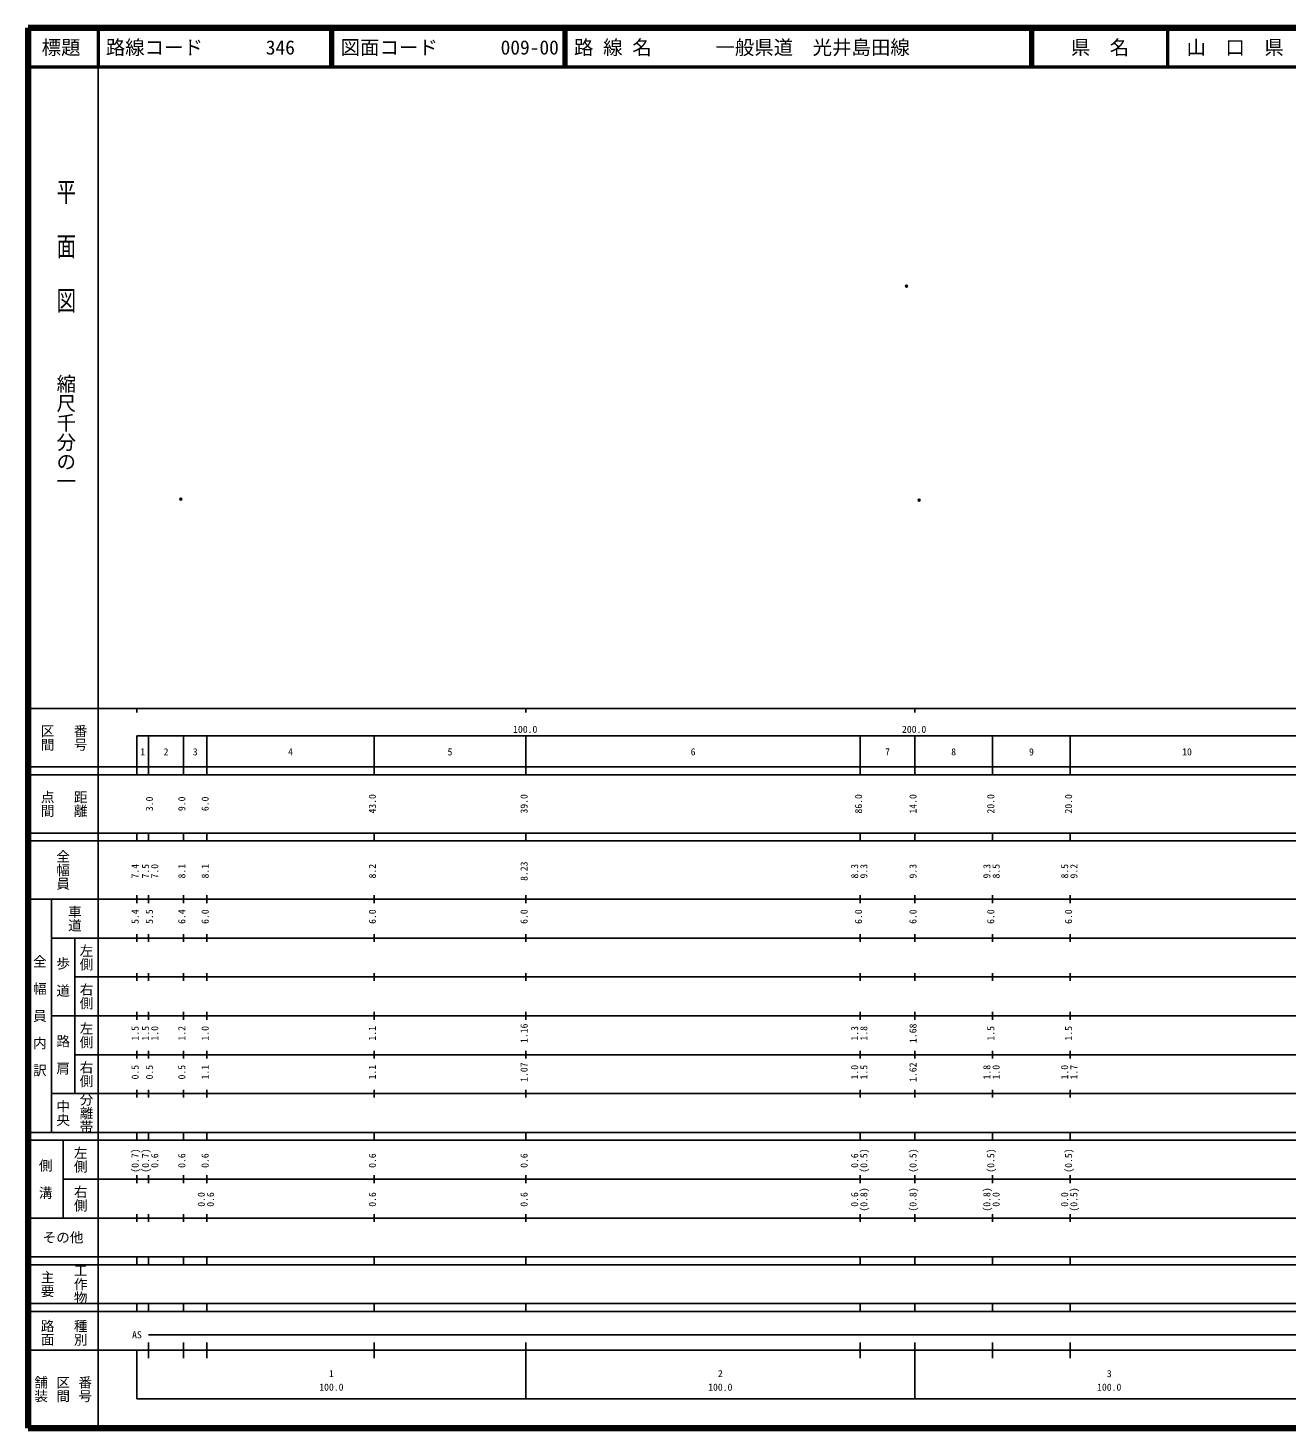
# Model space of a CAD drawing. Units: millimetres on the paper. Extents: x 40 to 680, y 20 to 380.
# Drawn here: x 40 to 363.7, y 20 to 380 of the extents above; entities that cross this region are included whole.
import ezdxf
from ezdxf.enums import TextEntityAlignment as Align

# ---------------------------------------------------------------- set-up
doc = ezdxf.new("R2010")
doc.units = ezdxf.units.MM
doc.header["$PDMODE"] = 32
doc.header["$PDSIZE"] = 0.5
doc.layers.add('M-OTRS', color=6, linetype='Continuous')
doc.layers.add('M-TTL-TXT', color=7, linetype='Continuous')
for name, color, linetype, lineweight in [('M-TTL', 2, 'Continuous', 140), ('M-TTL-BAND', 7, 'Continuous', 25), ('M-TTL-LINE', 7, 'Continuous', 50)]:
    doc.layers.add(name, color=color, linetype=linetype, lineweight=lineweight)
doc.styles.add('@ＭＳ ゴシック', font='')
doc.styles.add('ＭＳ ゴシック', font='')
doc.styles.get('@ＭＳ ゴシック').set_extended_font_data('@MS Gothic')
doc.styles.get('ＭＳ ゴシック').set_extended_font_data('MS Gothic')

msp = doc.modelspace()

# ---------------------------------------------------------------- linework, layer by layer
at = {"layer": 'M-OTRS'}
for p in [(265.892, 313.647), (79.268, 258.813), (269.127, 258.598)]:
    msp.add_point(p, dxfattribs=at)
at = {"layer": 'M-TTL'}
for p, q in [((40, 380), (40, 20)), ((680, 380), (40, 380)), ((40, 20), (680, 20))]:
    msp.add_line(p, q, dxfattribs=at)
at = {"layer": 'M-TTL-BAND'}
for p, q in [((58, 370), (58, 20)), ((40, 205), (579, 205)), ((68, 205), (68, 204)), ((168, 205), (168, 204)), ((268, 205), (268, 204)), ((68, 198), (579, 198)), ((68, 198), (68, 188)), ((71, 188), (71, 198)), ((80, 188), (80, 198)), ((86, 188), (86, 198)), ((129, 188), (129, 198)), ((168, 188), (168, 198)), ((254, 188), (254, 198)), ((268, 188), (268, 198)), ((288, 188), (288, 198)), ((308, 188), (308, 198)), ((40, 190), (579, 190)), ((40, 188), (579, 188)), ((40, 173), (579, 173)), ((68, 171), (68, 173)), ((71, 171), (71, 173)), ((80, 171), (80, 173)), ((86, 171), (86, 173)), ((129, 171), (129, 173)), ((168, 171), (168, 173)), ((254, 171), (254, 173)), ((268, 171), (268, 173)), ((288, 171), (288, 173)), ((308, 171), (308, 173)), ((40, 171), (579, 171)), ((40, 156), (579, 156)), ((46, 96), (46, 156)), ((68, 155), (68, 157)), ((71, 155), (71, 157)), ((80, 155), (80, 157)), ((86, 155), (86, 157)), ((129, 155), (129, 157)), ((168, 155), (168, 157)), ((254, 155), (254, 157)), ((268, 155), (268, 157)), ((288, 155), (288, 157)), ((308, 155), (308, 157)), ((46, 146), (579, 146)), ((52, 146), (52, 106)), ((68, 145), (68, 147)), ((71, 145), (71, 147)), ((80, 145), (80, 147)), ((86, 145), (86, 147)), ((129, 145), (129, 147)), ((168, 145), (168, 147)), ((254, 145), (254, 147)), ((268, 145), (268, 147)), ((288, 145), (288, 147)), ((308, 145), (308, 147)), ((68, 135), (68, 137)), ((71, 135), (71, 137)), ((80, 135), (80, 137)), ((86, 135), (86, 137)), ((129, 135), (129, 137)), ((168, 135), (168, 137)), ((254, 135), (254, 137)), ((268, 135), (268, 137)), ((288, 135), (288, 137)), ((308, 135), (308, 137)), ((52, 136), (579, 136)), ((46, 126), (579, 126)), ((68, 125), (68, 127)), ((71, 125), (71, 127)), ((80, 125), (80, 127)), ((86, 125), (86, 127)), ((129, 125), (129, 127)), ((168, 125), (168, 127)), ((254, 125), (254, 127)), ((268, 125), (268, 127)), ((288, 125), (288, 127)), ((308, 125), (308, 127)), ((52, 116), (579, 116)), ((68, 115), (68, 117)), ((71, 115), (71, 117)), ((80, 115), (80, 117)), ((86, 115), (86, 117)), ((129, 115), (129, 117)), ((168, 115), (168, 117)), ((254, 115), (254, 117)), ((268, 115), (268, 117)), ((288, 115), (288, 117)), ((308, 115), (308, 117)), ((46, 106), (579, 106)), ((68, 105), (68, 107)), ((71, 105), (71, 107)), ((80, 105), (80, 107)), ((86, 105), (86, 107)), ((129, 105), (129, 107)), ((168, 105), (168, 107)), ((254, 105), (254, 107)), ((268, 105), (268, 107)), ((288, 105), (288, 107)), ((308, 105), (308, 107)), ((40, 96), (579, 96)), ((40, 94), (579, 94)), ((49, 94), (49, 74)), ((68, 94), (68, 96)), ((71, 94), (71, 96)), ((80, 94), (80, 96)), ((86, 94), (86, 96)), ((129, 94), (129, 96)), ((168, 94), (168, 96)), ((254, 94), (254, 96)), ((268, 94), (268, 96)), ((288, 94), (288, 96)), ((308, 94), (308, 96)), ((49, 84), (579, 84)), ((68, 83), (68, 85)), ((71, 83), (71, 85)), ((80, 83), (80, 85)), ((86, 83), (86, 85)), ((129, 83), (129, 85)), ((168, 83), (168, 85)), ((254, 83), (254, 85)), ((268, 83), (268, 85)), ((288, 83), (288, 85)), ((308, 83), (308, 85)), ((40, 74), (579, 74)), ((68, 73), (68, 75)), ((71, 73), (71, 75)), ((80, 73), (80, 75)), ((86, 73), (86, 75)), ((129, 73), (129, 75)), ((168, 73), (168, 75)), ((254, 73), (254, 75)), ((268, 73), (268, 75)), ((288, 73), (288, 75)), ((308, 73), (308, 75)), ((40, 64), (579, 64)), ((40, 62), (579, 62)), ((68, 62), (68, 64)), ((71, 62), (71, 64)), ((80, 62), (80, 64)), ((86, 62), (86, 64)), ((129, 62), (129, 64)), ((168, 62), (168, 64)), ((254, 62), (254, 64)), ((268, 62), (268, 64)), ((288, 62), (288, 64)), ((308, 62), (308, 64)), ((40, 52), (579, 52)), ((68, 50), (68, 52)), ((71, 50), (71, 52)), ((80, 50), (80, 52)), ((86, 50), (86, 52)), ((129, 50), (129, 52)), ((168, 50), (168, 52)), ((254, 50), (254, 52)), ((268, 50), (268, 52)), ((288, 50), (288, 52)), ((308, 50), (308, 52)), ((40, 50), (579, 50)), ((71, 44), (565, 44)), ((40, 40), (579, 40)), ((68, 40), (68, 27.5)), ((71, 38), (71, 42)), ((80, 38), (80, 42)), ((86, 38), (86, 42)), ((129, 38), (129, 42)), ((168, 27.5), (168, 42)), ((254, 38), (254, 42)), ((268, 27.5), (268, 42)), ((288, 38), (288, 42)), ((308, 38), (308, 42)), ((68, 27.5), (579, 27.5))]:
    msp.add_line(p, q, dxfattribs=at)
at = {"layer": 'M-TTL-LINE'}
for p, q in [((58, 380), (58, 370)), ((117.75, 380), (117.75, 370)), ((118.25, 380), (118.25, 370)), ((177.75, 380), (177.75, 370)), ((178.25, 380), (178.25, 370)), ((297.75, 380), (297.75, 370)), ((298.25, 380), (298.25, 370)), ((333, 380), (333, 370)), ((40, 370), (680, 370))]:
    msp.add_line(p, q, dxfattribs=at)

# ---------------------------------------------------------------- texts
at = {"layer": 'M-TTL-BAND', "style": '@ＭＳ ゴシック', "width": 1.4}
msp.add_text('平  面  図', height=3.666, rotation=270, dxfattribs=at).set_placement((49.777, 306.475), align=Align.MIDDLE_RIGHT)
at = {"layer": 'M-TTL-BAND', "style": '@ＭＳ ゴシック'}
msp.add_text('縮尺千分の一', height=3.666, rotation=270, dxfattribs=at).set_placement((49.777, 261.03), align=Align.MIDDLE_RIGHT)
for s, p in [('区間', (45, 197.5)), ('番号', (53.5, 197.5)), ('点間', (45, 180.5)), ('距離', (53.5, 180.5)), ('全幅員', (49, 163.5)), ('車道', (52, 151)), ('左側', (55, 141)), ('全\u3000幅\u3000員\u3000内\u3000訳', (43, 126)), ('歩\u3000道', (49, 136)), ('右側', (55, 131)), ('左側', (55, 121)), ('路\u3000肩', (49, 116)), ('右側', (55, 111)), ('分離帯', (55, 101)), ('中央', (49, 101)), ('左側', (53.5, 89)), ('側\u3000溝', (44.5, 84)), ('右側', (53.5, 79)), ('工作物', (53.5, 57)), ('主要', (45, 57)), ('路面', (45, 44.5)), ('種別', (53.5, 44.5)), ('舗装', (43.333, 30)), ('区間', (49, 30)), ('番号', (54.667, 30))]:
    msp.add_text(s, height=2.566, rotation=270, dxfattribs=at).set_placement(p, align=Align.MIDDLE_CENTER)
at = {"layer": 'M-TTL-BAND', "style": 'ＭＳ ゴシック'}
for s, p in [('100.0', (167.844, 198.195)), ('200.0', (267.844, 198.195)), ('1', (69.5, 192.405)), ('2', (75.5, 192.405)), ('3', (83, 192.405)), ('4', (107.5, 192.405)), ('5', (148.5, 192.405)), ('6', (211, 192.405)), ('7', (261, 192.405)), ('8', (278, 192.405)), ('9', (298, 192.405)), ('10', (338, 192.405)), ('AS', (68, 42.5)), ('1', (118, 32.523)), ('2', (218, 32.523)), ('3', (318, 32.523)), ('100.0', (118, 29.033)), ('100.0', (218, 29.033)), ('100.0', (318, 29.033))]:
    msp.add_text(s, height=1.833, dxfattribs=at).set_placement(p, align=Align.BOTTOM_CENTER)
for s, p in [('3.0', (72.672, 180.5)), ('9.0', (81, 180.5)), ('6.0', (87, 180.5)), ('43.0', (130, 180.5)), ('39.0', (169, 180.5)), ('86.0', (255, 180.5)), ('14.0', (269, 180.5)), ('20.0', (289, 180.5)), ('20.0', (309, 180.5)), ('7.4', (69, 163.174)), ('7.5', (71.672, 163.174)), ('7.0', (74.042, 163.174)), ('8.1', (81, 163.174)), ('8.1', (87, 163.174)), ('8.2', (130, 163.174)), ('8.23', (169, 163.174)), ('8.3', (254, 163.174)), ('9.3', (256.37, 163.174)), ('9.3', (269, 163.174)), ('9.3', (288, 163.174)), ('8.5', (290.37, 163.174)), ('8.5', (308, 163.174)), ('9.2', (310.37, 163.174)), ('5.4', (69, 151.5)), ('5.5', (72.672, 151.5)), ('6.4', (81, 151.5)), ('6.0', (87, 151.5)), ('6.0', (130, 151.5)), ('6.0', (169, 151.5)), ('6.0', (255, 151.5)), ('6.0', (269, 151.5)), ('6.0', (289, 151.5)), ('6.0', (309, 151.5)), ('1.5', (69, 121.5)), ('1.5', (71.672, 121.5)), ('1.0', (74.042, 121.5)), ('1.2', (81, 121.5)), ('1.0', (87, 121.5)), ('1.1', (130, 121.5)), ('1.16', (169, 121.5)), ('1.3', (254, 121.5)), ('1.8', (256.37, 121.5)), ('1.68', (269, 121.5)), ('1.5', (289, 121.5)), ('1.5', (309, 121.5)), ('0.5', (69, 111.5)), ('0.5', (72.672, 111.5)), ('0.5', (81, 111.5)), ('1.1', (87, 111.5)), ('1.1', (130, 111.5)), ('1.07', (169, 111.5)), ('1.0', (254, 111.5)), ('1.5', (256.37, 111.5)), ('1.62', (269, 111.5)), ('1.8', (288, 111.5)), ('1.0', (290.37, 111.5)), ('1.0', (308, 111.5)), ('1.7', (310.37, 111.5)), ('(0.7)', (69, 88.764)), ('(0.7)', (71.672, 88.764)), ('0.6', (74.042, 88.764)), ('0.6', (81, 88.764)), ('0.6', (87, 88.764)), ('0.6', (130, 88.764)), ('0.6', (169, 88.764)), ('0.6', (254, 88.764)), ('(0.5)', (256.37, 88.764)), ('(0.5)', (269, 88.764)), ('(0.5)', (289, 88.764)), ('(0.5)', (309, 88.764)), ('0.0', (86, 78.764)), ('0.6', (88.37, 78.764)), ('0.6', (130, 78.764)), ('0.6', (169, 78.764)), ('0.6', (254, 78.764)), ('(0.8)', (256.37, 78.764)), ('(0.8)', (269, 78.764)), ('(0.8)', (288, 78.764)), ('0.0', (290.37, 78.764)), ('0.0', (308, 78.764)), ('(0.5)', (310.37, 78.764))]:
    msp.add_text(s, height=1.833, rotation=90, dxfattribs=at).set_placement(p, align=Align.BOTTOM_CENTER)
msp.add_text('その他', height=2.566, dxfattribs=at).set_placement((49, 69), align=Align.MIDDLE_CENTER)
at = {"layer": 'M-TTL-TXT', "style": 'ＭＳ ゴシック'}
for s, p in [('標題', (48.5, 375)), ('県\u3000名', (315.625, 375)), ('山\u3000口\u3000県', (350.375, 375))]:
    msp.add_text(s, height=3.666, dxfattribs=at).set_placement(p, align=Align.MIDDLE_CENTER)
for s, p in [('路線コード', (60, 375)), ('346', (101.142, 375)), ('図面コード', (120.38, 375)), ('009-00', (161.521, 375)), ('路 線 名', (180.38, 375)), ('一般県道\u3000光井島田線', (216.734, 375))]:
    msp.add_text(s, height=3.666, dxfattribs=at).set_placement(p, align=Align.MIDDLE_LEFT)

doc.saveas('drawing.dxf')
